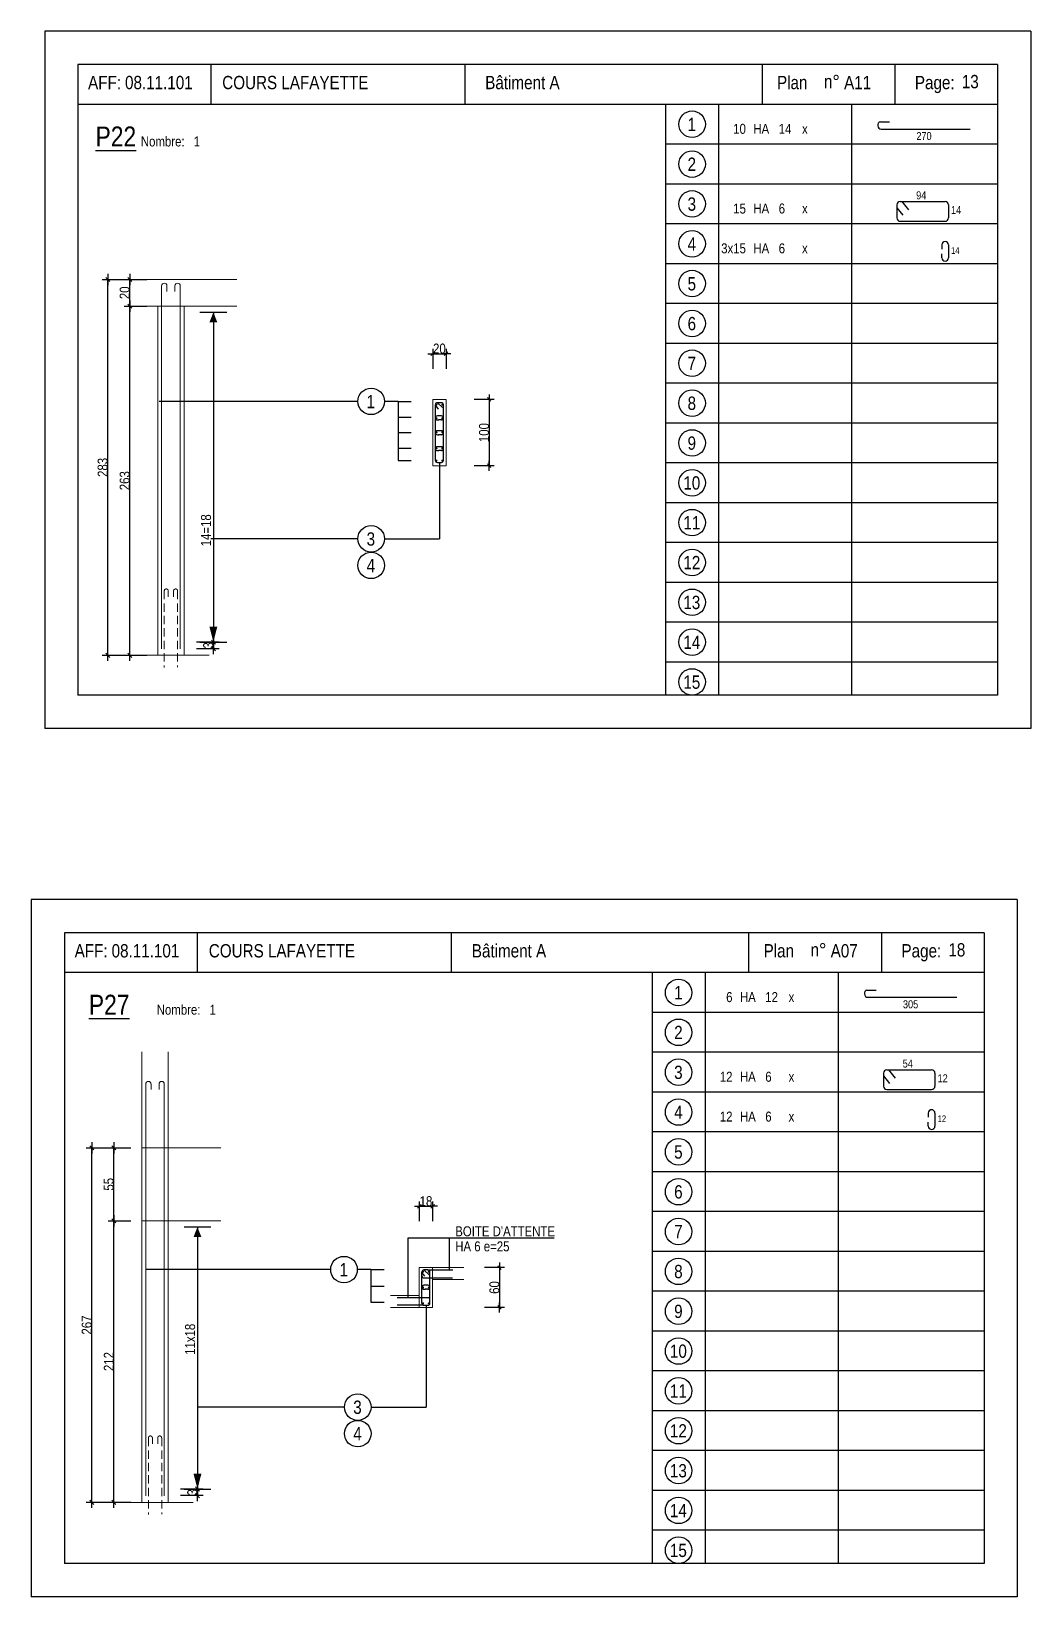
# Model space of a CAD drawing. Header units: metres. Extents: x -9927 to 45032, y -190416 to 12166.
# Drawn here: x 2854 to 4360, y -32840 to -30483 of the extents above; entities that cross this region are included whole.
import ezdxf
from ezdxf.enums import TextEntityAlignment as Align

# ---------------------------------------------------------------- set-up
doc = ezdxf.new("R2010")
doc.units = ezdxf.units.M
doc.header["$PDMODE"] = 65
doc.linetypes.add('CACHE2', pattern=[0.1875, 0.125, -0.0625])
for name, color, linetype in [('01_cote_gen', 4, 'Continuous'), ('01_fenetres', 171, 'Continuous'), ('01_linteaux', 3, 'Continuous'), ('01_sem', 42, 'Continuous'), ('01_texte', 230, 'Continuous'), ('AA_COTES', 2, 'Continuous')]:
    doc.layers.add(name, color=color, linetype=linetype)
doc.styles.add('STYLE2', font='ARIALN.TTF')
doc.dimstyles.new('JB25', dxfattribs={"dimscale": 0.1, "dimtxt": 150, "dimasz": 17, "dimexe": 0.1, "dimexo": 0.1, "dimgap": 0.09, "dimtad": 1, "dimdec": 1, "dimlfac": 0.5, "dimdsep": 46, "dimtxsty": 'STYLE2', "dimblk1": 'BOND_G', "dimblk2": 'BOND_D', "dimsah": 1, "dimcen": 1.5, "dimdle": 0.01, "dimse1": 1, "dimse2": 1, "dimclrd": 4, "dimclre": 2, "dimclrt": 5, "dimadec": 0, "dimazin": 0, "dimtfac": 2.333333, "dimtdec": 1, "dimtix": 1, "dimtmove": 2, "dimatfit": 3, "dimldrblk": 'BOND_G', "dimfxl": 1, "dimtolj": 1, "dimtzin": 0, "dimarcsym": 0})
doc.dimstyles.new('JB50', dxfattribs={"dimscale": 0.1, "dimtxt": 150, "dimasz": 15, "dimexe": 0.1, "dimexo": 0.1, "dimgap": 0.09, "dimtad": 1, "dimdec": 1, "dimdsep": 46, "dimtxsty": 'STYLE2', "dimblk1": 'BOND_G', "dimblk2": 'BOND_D', "dimsah": 1, "dimcen": 1.5, "dimdle": 0.01, "dimse1": 1, "dimse2": 1, "dimclrd": 4, "dimclre": 2, "dimclrt": 6, "dimazin": 2, "dimtfac": 2.333333, "dimtdec": 1, "dimtix": 1, "dimtmove": 2, "dimatfit": 3, "dimldrblk": 'BOND_G', "dimfxl": 1, "dimtolj": 1, "dimtzin": 0, "dimarcsym": 0})

# ---------------------------------------------------------------- blocks, each defined once
blk = doc.blocks.new('BOND_G')
at = {"layer": 'AA_COTES', "color": 0}
for p, q in [((0, -5), (0, 15)), ((5, 0), (-5, 0)), ((1.8, 1.8), (-1.8, -1.8))]:
    blk.add_line(p, q, dxfattribs=at)
blk = doc.blocks.new('BOND_D')
at = {"layer": 'AA_COTES', "color": 0}
for p, q in [((5, 0), (-5, 0)), ((-1.8, -1.8), (1.8, 1.8)), ((0, 5), (0, -15))]:
    blk.add_line(p, q, dxfattribs=at)
blk = doc.blocks.new('*D300')
at = {"layer": '01_cote_gen', "color": 4, "linetype": 'Continuous', "lineweight": -2, "transparency": 16777216}
blk.add_line((3544, -31038.6), (3544, -31135.6), dxfattribs=at)
at = {"layer": 'DEFPOINTS', "color": 0, "linetype": 'Continuous', "lineweight": 0, "transparency": 16777216}
for p in [(3479, -31037.1), (3479, -31137.1), (3544, -31137.1)]:
    blk.add_point(p, dxfattribs=at)
at = {"layer": '01_cote_gen', "color": 4, "linetype": 'Continuous', "lineweight": -2, "transparency": 16777216, "xscale": 1.5, "yscale": 1.5, "zscale": 1.5}
for name, p, rotation in [('BOND_G', (3544, -31037.1), 90), ('BOND_D', (3544, -31137.1), 270)]:
    blk.add_blockref(name, p, dxfattribs=dict(at, rotation=rotation))
at = {"layer": '01_cote_gen', "color": 6, "linetype": 'Continuous', "lineweight": 0, "transparency": 16777216, "insert": (3536.3, -31087.1), "char_height": 15, "attachment_point": 5, "rotation": 90, "style": 'STYLE2'}
blk.add_mtext('\\A1;100', dxfattribs=at)
blk = doc.blocks.new('*D301')
at = {"layer": '01_cote_gen', "color": 4, "linetype": 'Continuous', "lineweight": -2, "transparency": 16777216}
blk.add_line((3460.5, -30968.4), (3477.5, -30968.4), dxfattribs=at)
at = {"layer": 'DEFPOINTS', "color": 0, "linetype": 'Continuous', "lineweight": 0, "transparency": 16777216}
for p in [(3479, -30968.4), (3459, -31037.1), (3479, -31037.1)]:
    blk.add_point(p, dxfattribs=at)
at = {"layer": '01_cote_gen', "color": 4, "linetype": 'Continuous', "lineweight": -2, "transparency": 16777216, "xscale": 1.5, "yscale": 1.5, "zscale": 1.5, "rotation": 180}
blk.add_blockref('BOND_G', (3459, -30968.4), dxfattribs=at)
at = {"layer": '01_cote_gen', "color": 4, "linetype": 'Continuous', "lineweight": -2, "transparency": 16777216, "xscale": 1.5, "yscale": 1.5, "zscale": 1.5}
blk.add_blockref('BOND_D', (3479, -30968.4), dxfattribs=at)
at = {"layer": '01_cote_gen', "color": 6, "linetype": 'Continuous', "lineweight": 0, "transparency": 16777216, "insert": (3469, -30960.7), "char_height": 15, "attachment_point": 5, "style": 'STYLE2'}
blk.add_mtext('\\A1;20', dxfattribs=at)
blk = doc.blocks.new('*D302')
at = {"layer": '01_cote_gen', "color": 4, "linetype": 'Continuous', "lineweight": -2, "transparency": 16777216}
blk.add_line((2969.6, -31420.9), (2969.6, -30858.3), dxfattribs=at)
at = {"layer": 'DEFPOINTS', "color": 0, "linetype": 'Continuous', "lineweight": 0, "transparency": 16777216}
for p in [(2969.6, -30856.6), (3084.7, -30856.6), (3044.7, -31422.6)]:
    blk.add_point(p, dxfattribs=at)
at = {"layer": '01_cote_gen', "color": 4, "linetype": 'Continuous', "lineweight": -2, "transparency": 16777216, "xscale": 1.7, "yscale": 1.7, "zscale": 1.7}
for name, p, rotation in [('BOND_D', (2969.6, -30856.6), 90), ('BOND_G', (2969.6, -31422.6), 270)]:
    blk.add_blockref(name, p, dxfattribs=dict(at, rotation=rotation))
at = {"layer": '01_cote_gen', "color": 5, "linetype": 'Continuous', "lineweight": 0, "transparency": 16777216, "insert": (2961.9, -31139.6), "char_height": 15, "attachment_point": 5, "rotation": 90, "style": 'STYLE2'}
blk.add_mtext('\\A1;283', dxfattribs=at)
blk = doc.blocks.new('*D303')
at = {"layer": '01_cote_gen', "color": 4, "linetype": 'Continuous', "lineweight": -2, "transparency": 16777216}
blk.add_line((3002.8, -30894.9), (3002.8, -30858.3), dxfattribs=at)
at = {"layer": 'DEFPOINTS', "color": 0, "linetype": 'Continuous', "lineweight": 0, "transparency": 16777216}
for p in [(3002.8, -30856.6), (3131.4, -30856.6), (3140.5, -30896.6)]:
    blk.add_point(p, dxfattribs=at)
at = {"layer": '01_cote_gen', "color": 4, "linetype": 'Continuous', "lineweight": -2, "transparency": 16777216, "xscale": 1.7, "yscale": 1.7, "zscale": 1.7}
for name, p, rotation in [('BOND_D', (3002.8, -30856.6), 90), ('BOND_G', (3002.8, -30896.6), 270)]:
    blk.add_blockref(name, p, dxfattribs=dict(at, rotation=rotation))
at = {"layer": '01_cote_gen', "color": 5, "linetype": 'Continuous', "lineweight": 0, "transparency": 16777216, "insert": (2995.1, -30876.6), "char_height": 15, "attachment_point": 5, "rotation": 90, "style": 'STYLE2'}
blk.add_mtext('\\A1;20', dxfattribs=at)
blk = doc.blocks.new('*D304')
at = {"layer": '01_cote_gen', "color": 4, "linetype": 'Continuous', "lineweight": -2, "transparency": 16777216}
blk.add_line((3002.8, -31420.9), (3002.8, -30898.3), dxfattribs=at)
at = {"layer": 'DEFPOINTS', "color": 0, "linetype": 'Continuous', "lineweight": 0, "transparency": 16777216}
for p in [(3002.8, -30896.6), (3011.3, -30896.6), (3020.9, -31422.6)]:
    blk.add_point(p, dxfattribs=at)
at = {"layer": '01_cote_gen', "color": 4, "linetype": 'Continuous', "lineweight": -2, "transparency": 16777216, "xscale": 1.7, "yscale": 1.7, "zscale": 1.7}
for name, p, rotation in [('BOND_D', (3002.8, -30896.6), 90), ('BOND_G', (3002.8, -31422.6), 270)]:
    blk.add_blockref(name, p, dxfattribs=dict(at, rotation=rotation))
at = {"layer": '01_cote_gen', "color": 5, "linetype": 'Continuous', "lineweight": 0, "transparency": 16777216, "insert": (2995.1, -31159.6), "char_height": 15, "attachment_point": 5, "rotation": 90, "style": 'STYLE2'}
blk.add_mtext('\\A1;263', dxfattribs=at)
blk = doc.blocks.new('*D305')
at = {"layer": '01_cote_gen', "color": 4, "linetype": 'Continuous', "lineweight": -2, "transparency": 16777216}
blk.add_line((3128.6, -31404.3), (3128.6, -31410.9), dxfattribs=at)
at = {"layer": 'DEFPOINTS', "color": 0, "linetype": 'Continuous', "lineweight": 0, "transparency": 16777216}
for p in [(3121.8, -31402.6), (3078.7, -31412.6), (3128.6, -31412.6)]:
    blk.add_point(p, dxfattribs=at)
at = {"layer": '01_cote_gen', "color": 4, "linetype": 'Continuous', "lineweight": -2, "transparency": 16777216, "xscale": 1.7, "yscale": 1.7, "zscale": 1.7}
for name, p, rotation in [('BOND_G', (3128.6, -31402.6), 90), ('BOND_D', (3128.6, -31412.6), 270)]:
    blk.add_blockref(name, p, dxfattribs=dict(at, rotation=rotation))
at = {"layer": '01_cote_gen', "color": 5, "linetype": 'Continuous', "lineweight": 0, "transparency": 16777216, "insert": (3120.9, -31407.6), "char_height": 15, "attachment_point": 5, "rotation": 90, "style": 'STYLE2'}
blk.add_mtext('\\A1;3', dxfattribs=at)
blk = doc.blocks.new('*D334')
at = {"layer": '01_cote_gen', "color": 4, "linetype": 'Continuous', "lineweight": -2, "transparency": 16777216}
blk.add_line((2945.6, -32696.6), (2945.6, -32166), dxfattribs=at)
at = {"layer": 'DEFPOINTS', "color": 0, "linetype": 'Continuous', "lineweight": 0, "transparency": 16777216}
for p in [(2945.6, -32164.3), (3060.7, -32164.3), (3020.7, -32698.3)]:
    blk.add_point(p, dxfattribs=at)
at = {"layer": '01_cote_gen', "color": 4, "linetype": 'Continuous', "lineweight": -2, "transparency": 16777216, "xscale": 1.7, "yscale": 1.7, "zscale": 1.7}
for name, p, rotation in [('BOND_D', (2945.6, -32164.3), 90), ('BOND_G', (2945.6, -32698.3), 270)]:
    blk.add_blockref(name, p, dxfattribs=dict(at, rotation=rotation))
at = {"layer": '01_cote_gen', "color": 5, "linetype": 'Continuous', "lineweight": 0, "transparency": 16777216, "insert": (2937.9, -32431.3), "char_height": 15, "attachment_point": 5, "rotation": 90, "style": 'STYLE2'}
blk.add_mtext('\\A1;267', dxfattribs=at)
blk = doc.blocks.new('*D335')
at = {"layer": '01_cote_gen', "color": 4, "linetype": 'Continuous', "lineweight": -2, "transparency": 16777216}
blk.add_line((2978.8, -32272.6), (2978.8, -32166), dxfattribs=at)
at = {"layer": 'DEFPOINTS', "color": 0, "linetype": 'Continuous', "lineweight": 0, "transparency": 16777216}
for p in [(2978.8, -32164.3), (3107.5, -32164.3), (3116.5, -32274.3)]:
    blk.add_point(p, dxfattribs=at)
at = {"layer": '01_cote_gen', "color": 4, "linetype": 'Continuous', "lineweight": -2, "transparency": 16777216, "xscale": 1.7, "yscale": 1.7, "zscale": 1.7}
for name, p, rotation in [('BOND_D', (2978.8, -32164.3), 90), ('BOND_G', (2978.8, -32274.3), 270)]:
    blk.add_blockref(name, p, dxfattribs=dict(at, rotation=rotation))
at = {"layer": '01_cote_gen', "color": 5, "linetype": 'Continuous', "lineweight": 0, "transparency": 16777216, "insert": (2971.1, -32219.3), "char_height": 15, "attachment_point": 5, "rotation": 90, "style": 'STYLE2'}
blk.add_mtext('\\A1;55', dxfattribs=at)
blk = doc.blocks.new('*D336')
at = {"layer": '01_cote_gen', "color": 4, "linetype": 'Continuous', "lineweight": -2, "transparency": 16777216}
blk.add_line((2978.8, -32696.6), (2978.8, -32276), dxfattribs=at)
at = {"layer": 'DEFPOINTS', "color": 0, "linetype": 'Continuous', "lineweight": 0, "transparency": 16777216}
for p in [(2978.8, -32274.3), (2987.3, -32274.3), (2996.9, -32698.3)]:
    blk.add_point(p, dxfattribs=at)
at = {"layer": '01_cote_gen', "color": 4, "linetype": 'Continuous', "lineweight": -2, "transparency": 16777216, "xscale": 1.7, "yscale": 1.7, "zscale": 1.7}
for name, p, rotation in [('BOND_D', (2978.8, -32274.3), 90), ('BOND_G', (2978.8, -32698.3), 270)]:
    blk.add_blockref(name, p, dxfattribs=dict(at, rotation=rotation))
at = {"layer": '01_cote_gen', "color": 5, "linetype": 'Continuous', "lineweight": 0, "transparency": 16777216, "insert": (2971.2, -32486.3), "char_height": 15, "attachment_point": 5, "rotation": 90, "style": 'STYLE2'}
blk.add_mtext('\\A1;212', dxfattribs=at)
blk = doc.blocks.new('*D337')
at = {"layer": '01_cote_gen', "color": 4, "linetype": 'Continuous', "lineweight": -2, "transparency": 16777216}
blk.add_line((3104.6, -32680), (3104.6, -32686.6), dxfattribs=at)
at = {"layer": 'DEFPOINTS', "color": 0, "linetype": 'Continuous', "lineweight": 0, "transparency": 16777216}
for p in [(3054.7, -32688.3), (3097.8, -32678.3), (3104.6, -32688.3)]:
    blk.add_point(p, dxfattribs=at)
at = {"layer": '01_cote_gen', "color": 4, "linetype": 'Continuous', "lineweight": -2, "transparency": 16777216, "xscale": 1.7, "yscale": 1.7, "zscale": 1.7}
for name, p, rotation in [('BOND_G', (3104.6, -32678.3), 90), ('BOND_D', (3104.6, -32688.3), 270)]:
    blk.add_blockref(name, p, dxfattribs=dict(at, rotation=rotation))
at = {"layer": '01_cote_gen', "color": 5, "linetype": 'Continuous', "lineweight": 0, "transparency": 16777216, "insert": (3096.9, -32683.3), "char_height": 15, "attachment_point": 5, "rotation": 90, "style": 'STYLE2'}
blk.add_mtext('\\A1;3', dxfattribs=at)
blk = doc.blocks.new('*D338')
at = {"layer": '01_cote_gen', "color": 4, "linetype": 'Continuous', "lineweight": -2, "transparency": 16777216}
blk.add_line((3559.6, -32346.3), (3559.6, -32403.3), dxfattribs=at)
at = {"layer": 'DEFPOINTS', "color": 0, "linetype": 'Continuous', "lineweight": 0, "transparency": 16777216}
for p in [(3458.8, -32344.8), (3458.8, -32404.8), (3559.6, -32404.8)]:
    blk.add_point(p, dxfattribs=at)
at = {"layer": '01_cote_gen', "color": 4, "linetype": 'Continuous', "lineweight": -2, "transparency": 16777216, "xscale": 1.5, "yscale": 1.5, "zscale": 1.5}
for name, p, rotation in [('BOND_G', (3559.6, -32344.8), 90), ('BOND_D', (3559.6, -32404.8), 270)]:
    blk.add_blockref(name, p, dxfattribs=dict(at, rotation=rotation))
at = {"layer": '01_cote_gen', "color": 6, "linetype": 'Continuous', "lineweight": 0, "transparency": 16777216, "insert": (3552, -32374.8), "char_height": 15, "attachment_point": 5, "rotation": 90, "style": 'STYLE2'}
blk.add_mtext('\\A1;60', dxfattribs=at)
blk = doc.blocks.new('*D339')
at = {"layer": '01_cote_gen', "color": 4, "linetype": 'Continuous', "lineweight": -2, "transparency": 16777216}
blk.add_line((3440.3, -32252.5), (3457.3, -32252.5), dxfattribs=at)
at = {"layer": 'DEFPOINTS', "color": 0, "linetype": 'Continuous', "lineweight": 0, "transparency": 16777216}
for p in [(3458.8, -32252.5), (3438.8, -32306.4), (3458.8, -32306.4)]:
    blk.add_point(p, dxfattribs=at)
at = {"layer": '01_cote_gen', "color": 4, "linetype": 'Continuous', "lineweight": -2, "transparency": 16777216, "xscale": 1.5, "yscale": 1.5, "zscale": 1.5, "rotation": 180}
blk.add_blockref('BOND_G', (3438.8, -32252.5), dxfattribs=at)
at = {"layer": '01_cote_gen', "color": 4, "linetype": 'Continuous', "lineweight": -2, "transparency": 16777216, "xscale": 1.5, "yscale": 1.5, "zscale": 1.5}
blk.add_blockref('BOND_D', (3458.8, -32252.5), dxfattribs=at)
at = {"layer": '01_cote_gen', "color": 6, "linetype": 'Continuous', "lineweight": 0, "transparency": 16777216, "insert": (3448.8, -32244.9), "char_height": 15, "attachment_point": 5, "style": 'STYLE2'}
blk.add_mtext('\\A1;18', dxfattribs=at)

msp = doc.modelspace()

# ---------------------------------------------------------------- linework, layer by layer
at = {"layer": '01_cote_gen', "color": 2, "linetype": 'CACHE2', "lineweight": 0, "ltscale": 100}
for p, q in [((3054.71, -31325.62), (3054.71, -31441.19)), ((3060.71, -31325.62), (3060.71, -31334.6)), ((3068.71, -31325.62), (3068.71, -31334.6)), ((3074.71, -31325.62), (3074.71, -31440.34)), ((3030.73, -32601.35), (3030.73, -32716.91)), ((3036.73, -32601.35), (3036.73, -32610.32)), ((3044.73, -32601.35), (3044.73, -32610.32)), ((3050.73, -32601.35), (3050.73, -32716.06))]:
    msp.add_line(p, q, dxfattribs=at)
for centre in [(3057.71, -31325.62), (3071.71, -31325.62), (3033.73, -32601.35), (3047.73, -32601.35)]:
    msp.add_arc(centre, 3, 0, 180, dxfattribs=at)
at = {"layer": '01_fenetres', "ltscale": 30}
for p, q in [((4309.6, -30532.74), (2924.6, -30532.74)), ((2924.6, -30532.74), (2924.6, -31482.74)), ((2924.6, -30532.74), (2924.6, -31482.74)), ((2924.6, -30532.74), (2924.6, -31482.74)), ((3124.6, -30532.74), (3124.6, -30592.74)), ((3507.1, -30532.74), (3507.1, -30592.74)), ((3955.47, -30592.74), (3955.47, -30532.74)), ((4155.47, -30592.74), (4155.47, -30532.74)), ((4309.6, -30532.74), (4309.6, -31482.74)), ((4309.6, -30592.74), (2924.6, -30592.74)), ((4309.6, -31482.74), (2924.6, -31482.74)), ((4289.38, -31840.46), (2904.38, -31840.46)), ((2904.38, -31840.46), (2904.38, -32790.46)), ((2904.38, -31840.46), (2904.38, -32790.46)), ((2904.38, -31840.46), (2904.38, -32790.46)), ((3104.38, -31840.46), (3104.38, -31900.46)), ((3486.88, -31840.46), (3486.88, -31900.46)), ((3935.25, -31900.46), (3935.25, -31840.46)), ((4135.25, -31900.46), (4135.25, -31840.46)), ((4289.38, -31840.46), (4289.38, -32790.46)), ((4289.38, -31900.46), (2904.38, -31900.46)), ((4289.38, -32790.46), (2904.38, -32790.46))]:
    msp.add_line(p, q, dxfattribs=at)
at = {"layer": '01_linteaux', "linetype": 'Continuous'}
for p, q in [((4133.14, -30618.99), (4146.88, -30618.99)), ((4134.37, -30629.98), (4268.68, -30629.98)), ((4158.05, -30744.27), (4158.05, -30763.88)), ((4163.05, -30739.27), (4230.63, -30739.27)), ((4165.74, -30739.27), (4175.72, -30751.58)), ((4235.63, -30744.27), (4235.63, -30763.88)), ((4158.05, -30748.41), (4167.24, -30759.74)), ((4163.05, -30768.88), (4230.63, -30768.88)), ((4225.63, -30804.27), (4225.63, -30810.64)), ((4235.63, -30804.27), (4235.63, -30823.88)), ((4225.63, -30823.88), (4225.63, -30818.03)), ((4112.93, -31926.72), (4126.67, -31926.72)), ((4114.16, -31937.7), (4248.47, -31937.7)), ((4137.83, -32051.99), (4137.83, -32071.6)), ((4137.83, -32056.13), (4147.02, -32067.46)), ((4142.83, -32046.99), (4210.42, -32046.99)), ((4145.52, -32046.99), (4155.5, -32059.3)), ((4215.42, -32051.99), (4215.42, -32071.6)), ((4142.83, -32076.6), (4210.42, -32076.6)), ((4205.42, -32111.99), (4205.42, -32118.36)), ((4215.42, -32111.99), (4215.42, -32131.6)), ((4205.42, -32131.6), (4205.42, -32125.76))]:
    msp.add_line(p, q, dxfattribs=at)
for centre, start, end in [((4134.25, -30623.87), 102.77382, 192.77382), ((4134.37, -30624.98), 180, 270), ((4163.05, -30744.27), 90, 180), ((4230.63, -30744.27), 0, 90), ((4163.05, -30763.88), 180, 270), ((4230.63, -30763.88), 270, 0), ((4230.63, -30804.27), 90, 180), ((4230.63, -30804.27), 0, 90), ((4230.63, -30823.88), 180, 270), ((4230.63, -30823.88), 270, 0), ((4114.03, -31931.59), 102.77382, 192.77382), ((4114.16, -31932.7), 180, 270), ((4142.83, -32051.99), 90, 180), ((4210.42, -32051.99), 0, 90), ((4142.83, -32071.6), 180, 270), ((4210.42, -32071.6), 270, 0), ((4210.42, -32111.99), 90, 180), ((4210.42, -32111.99), 0, 90), ((4210.42, -32131.6), 180, 270), ((4210.42, -32131.6), 270, 0)]:
    msp.add_arc(centre, 5, start, end, dxfattribs=at)
at = {"layer": '01_sem', "color": 2, "lineweight": 0, "ltscale": 7}
for p, q in [((3044.71, -30856.62), (3028.27, -30856.62)), ((3163.89, -30856.62), (3044.71, -30856.62)), ((3050.71, -30866.16), (3050.71, -31412.62)), ((3058.71, -30866.16), (3058.71, -30874.56)), ((3070.71, -30866.16), (3070.71, -30874.56)), ((3078.71, -30866.16), (3078.71, -31412.62)), ((3044.71, -30896.62), (3028.27, -30896.62)), ((3044.71, -30896.62), (3044.71, -31422.62)), ((3163.89, -30896.62), (3044.71, -30896.62)), ((3084.71, -30896.62), (3084.71, -31422.62)), ((3459.01, -31137.1), (3459.01, -31037.1)), ((3479.01, -31037.1), (3459.01, -31037.1)), ((3459.01, -31137.1), (3459.01, -31037.1)), ((3479.01, -31037.1), (3459.01, -31037.1)), ((3479.01, -31137.1), (3479.01, -31037.1)), ((3459.01, -31137.1), (3479.01, -31137.1)), ((3459.01, -31137.1), (3479.01, -31137.1)), ((3122.26, -31422.62), (3008.53, -31422.62)), ((3020.73, -32019.7), (3020.73, -32698.35)), ((3060.73, -32019.7), (3060.73, -32698.35)), ((3026.73, -32068.35), (3026.73, -32688.35)), ((3034.73, -32068.35), (3034.73, -32076.75)), ((3046.73, -32068.35), (3046.73, -32076.75)), ((3054.73, -32068.35), (3054.73, -32688.35)), ((3139.9, -32164.35), (3020.73, -32164.35)), ((3139.9, -32274.35), (3020.73, -32274.35)), ((3438.79, -32404.82), (3438.79, -32344.82)), ((3458.79, -32344.82), (3438.79, -32344.82)), ((3438.79, -32404.82), (3438.79, -32344.82)), ((3458.79, -32344.82), (3438.79, -32344.82)), ((3458.79, -32404.82), (3458.79, -32344.82)), ((3458.79, -32344.82), (3505.87, -32344.82)), ((3458.79, -32362.82), (3505.87, -32362.82)), ((3438.79, -32386.82), (3395.49, -32386.82)), ((3438.79, -32404.82), (3395.49, -32404.82)), ((3438.79, -32404.82), (3458.79, -32404.82)), ((3438.79, -32404.82), (3458.79, -32404.82)), ((3098.28, -32698.35), (2984.55, -32698.35))]:
    msp.add_line(p, q, dxfattribs=at)
for centre in [(3054.71, -30866.16), (3074.71, -30866.16), (3030.73, -32068.35), (3050.73, -32068.35)]:
    msp.add_arc(centre, 4, 0, 180, dxfattribs=at)
at = {"layer": '01_texte', "ltscale": 30}
for p, q in [((2874.6, -30482.74), (2874.6, -31532.74)), ((4359.6, -30482.74), (2874.6, -30482.74)), ((4359.6, -30482.74), (4359.6, -31532.74)), ((3809.6, -30592.74), (3809.6, -31482.74)), ((3889.6, -30592.74), (3889.6, -31482.74)), ((4089.6, -30592.74), (4089.6, -31482.74)), ((4309.6, -30652.74), (3809.6, -30652.74)), ((4309.6, -30712.74), (3809.6, -30712.74)), ((4309.6, -30772.74), (3809.6, -30772.74)), ((4309.6, -30832.74), (3809.6, -30832.74)), ((3108.44, -30905.91), (3148.76, -30905.91)), ((3128.6, -30905.91), (3128.6, -31409.5)), ((4309.6, -30892.74), (3809.6, -30892.74)), ((4309.6, -30952.74), (3809.6, -30952.74)), ((4309.6, -31012.74), (3809.6, -31012.74)), ((3463.01, -31129.1), (3463.01, -31045.1)), ((3463.01, -31046.38), (3467.01, -31051.74)), ((3472.01, -31042.1), (3466.01, -31042.1)), ((3466.01, -31042.1), (3473.61, -31049.51)), ((3475.01, -31129.1), (3475.01, -31045.1)), ((3472.01, -31062.12), (3466.01, -31062.12)), ((3466.01, -31068.12), (3468.1, -31068.12)), ((3472.01, -31068.12), (3467.91, -31068.12)), ((4309.6, -31072.74), (3809.6, -31072.74)), ((3472.01, -31084.28), (3466.01, -31084.28)), ((3466.01, -31090.28), (3468.1, -31090.28)), ((3472.01, -31090.28), (3467.91, -31090.28)), ((3472.01, -31108.34), (3466.01, -31108.34)), ((3466.01, -31114.34), (3468.1, -31114.34)), ((3472.01, -31114.34), (3467.91, -31114.34)), ((3466.01, -31132.1), (3472.01, -31132.1)), ((4309.6, -31132.74), (3809.6, -31132.74)), ((4309.6, -31192.74), (3809.6, -31192.74)), ((4309.6, -31252.74), (3809.6, -31252.74)), ((4309.6, -31312.74), (3809.6, -31312.74)), ((4309.6, -31372.74), (3809.6, -31372.74)), ((3108.44, -31402.62), (3148.76, -31402.62)), ((4309.6, -31432.74), (3809.6, -31432.74)), ((4359.6, -31532.74), (2874.6, -31532.74)), ((2854.38, -31790.46), (2854.38, -32840.46)), ((4339.38, -31790.46), (2854.38, -31790.46)), ((4339.38, -31790.46), (4339.38, -32840.46)), ((3789.38, -31900.46), (3789.38, -32790.46)), ((3869.38, -31900.46), (3869.38, -32790.46)), ((4069.38, -31900.46), (4069.38, -32790.46)), ((4289.38, -31960.46), (3789.38, -31960.46)), ((4289.38, -32020.46), (3789.38, -32020.46)), ((4289.38, -32080.46), (3789.38, -32080.46)), ((4289.38, -32140.46), (3789.38, -32140.46)), ((4289.38, -32200.46), (3789.38, -32200.46)), ((4289.38, -32260.46), (3789.38, -32260.46)), ((3084.46, -32283.63), (3124.77, -32283.63)), ((3104.62, -32283.63), (3104.62, -32685.22)), ((4289.38, -32320.46), (3789.38, -32320.46)), ((3442.79, -32398.48), (3442.79, -32351.21)), ((3442.79, -32352.48), (3446.79, -32357.85)), ((3451.79, -32348.21), (3445.79, -32348.21)), ((3445.79, -32348.21), (3453.39, -32355.62)), ((3445.79, -32360.43), (3489.01, -32360.43)), ((3451.79, -32371.4), (3445.79, -32371.4)), ((3450.97, -32348.21), (3489.07, -32348.21)), ((3454.79, -32398.48), (3454.79, -32351.21)), ((3451.79, -32390.22), (3405.58, -32390.22)), ((3445.79, -32377.4), (3447.88, -32377.4)), ((3451.79, -32377.4), (3447.7, -32377.4)), ((4289.38, -32380.46), (3789.38, -32380.46)), ((3444.94, -32401.35), (3405.58, -32401.35)), ((3445.79, -32401.48), (3451.79, -32401.48)), ((4289.38, -32440.46), (3789.38, -32440.46)), ((4289.38, -32500.46), (3789.38, -32500.46)), ((4289.38, -32560.46), (3789.38, -32560.46)), ((4289.38, -32620.46), (3789.38, -32620.46)), ((3084.46, -32678.35), (3124.77, -32678.35)), ((4289.38, -32680.46), (3789.38, -32680.46)), ((4289.38, -32740.46), (3789.38, -32740.46)), ((4339.38, -32840.46), (2854.38, -32840.46))]:
    msp.add_line(p, q, dxfattribs=at)
at = {"layer": '01_texte'}
for p, q in [((3346.22, -31040.13), (3046.94, -31040.13)), ((3406.69, -31040.13), (3386.22, -31040.13)), ((3406.69, -31040.13), (3406.69, -31129.15)), ((3406.69, -31040.13), (3426.71, -31040.13)), ((3406.69, -31063.72), (3426.71, -31063.72)), ((3406.69, -31087.02), (3426.71, -31087.02)), ((3406.69, -31110.83), (3426.71, -31110.83)), ((3406.69, -31129.15), (3426.71, -31129.15)), ((3469.12, -31132.1), (3469.12, -31247.15)), ((3346.22, -31247.15), (3124.83, -31247.15)), ((3386.22, -31247.15), (3469.12, -31247.15)), ((3421.79, -32390.22), (3421.79, -32299.8)), ((3421.79, -32299.8), (3641.85, -32299.8)), ((3484.06, -32348.21), (3484.06, -32299.8)), ((3305.33, -32347.85), (3026.73, -32347.85)), ((3365.8, -32347.85), (3345.33, -32347.85)), ((3365.8, -32347.85), (3365.8, -32396.87)), ((3365.8, -32347.85), (3385.81, -32347.85)), ((3365.8, -32373), (3385.81, -32373)), ((3365.8, -32396.87), (3385.81, -32396.87)), ((3448.91, -32401.48), (3448.91, -32554.87)), ((3326.01, -32554.87), (3104.62, -32554.87)), ((3366.01, -32554.87), (3448.91, -32554.87))]:
    msp.add_line(p, q, dxfattribs=at)
at = {"layer": '01_texte', "ltscale": 30, "const_width": 1.5, "flags": 128}
for points in [[(3465.47, -31044.95, -1), (3463.97, -31044.95, -1)], [(3472.54, -31044.95, 1), (3474.04, -31044.95, 1)], [(3465.47, -31065.47, 1), (3463.97, -31065.47, 1)], [(3472.54, -31065.47, -1), (3474.04, -31065.47, -1)], [(3465.47, -31086.87, 1), (3463.97, -31086.87, 1)], [(3472.54, -31086.87, -1), (3474.04, -31086.87, -1)], [(3465.47, -31110.94, 1), (3463.97, -31110.94, 1)], [(3472.54, -31110.94, -1), (3474.04, -31110.94, -1)], [(3465.47, -31129.25, 1), (3463.97, -31129.25, 1)], [(3472.54, -31129.25, -1), (3474.04, -31129.25, -1)], [(3445.26, -32351.06, -1), (3443.76, -32351.06, -1)], [(3452.32, -32351.06, 1), (3453.82, -32351.06, 1)], [(3445.26, -32374.75, 1), (3443.76, -32374.75, 1)], [(3452.32, -32374.75, -1), (3453.82, -32374.75, -1)], [(3445.26, -32398.62, 1), (3443.76, -32398.62, 1)], [(3452.32, -32398.62, -1), (3453.82, -32398.62, -1)]]:
    msp.add_lwpolyline(points, format="xyb", close=True, dxfattribs=at)
at = {"layer": '01_texte'}
for centre in [(3849.6, -30622.74), (3849.6, -30682.74), (3849.6, -30742.74), (3849.6, -30802.74), (3849.6, -30862.74), (3849.6, -30922.74), (3849.6, -30982.74), (3366.22, -31040.13), (3849.6, -31042.74), (3849.6, -31102.74), (3849.6, -31162.74), (3849.6, -31222.74), (3366.22, -31247.15), (3849.6, -31282.74), (3366.22, -31287.15), (3849.6, -31342.74), (3849.6, -31402.74), (3849.6, -31462.74), (3829.38, -31930.46), (3829.38, -31990.46), (3829.38, -32050.46), (3829.38, -32110.46), (3829.38, -32170.46), (3829.38, -32230.46), (3829.38, -32290.46), (3325.33, -32347.85), (3829.38, -32350.46), (3829.38, -32410.46), (3829.38, -32470.46), (3829.38, -32530.46), (3346.01, -32554.87), (3346.01, -32594.87), (3829.38, -32590.46), (3829.38, -32650.46), (3829.38, -32710.46), (3829.38, -32770.46)]:
    msp.add_circle(centre, 20, dxfattribs=at)
at = {"layer": '01_texte', "ltscale": 30}
for centre, start, end in [((3466.01, -31045.1), 90.00091, 180), ((3472.01, -31045.1), 0, 90.00091), ((3466.01, -31065.12), 90.00091, 180), ((3466.01, -31065.12), 180, 269.99909), ((3472.01, -31065.12), 0, 90.00091), ((3472.01, -31065.12), 269.99909, 360), ((3466.01, -31087.28), 90.00091, 180), ((3466.01, -31087.28), 180, 269.99909), ((3472.01, -31087.28), 0, 90.00091), ((3472.01, -31087.28), 269.99909, 360), ((3466.01, -31111.34), 90.00091, 180), ((3466.01, -31111.34), 180, 269.99909), ((3472.01, -31111.34), 0, 90.00091), ((3472.01, -31111.34), 269.99909, 360), ((3466.01, -31129.1), 180, 270), ((3472.01, -31129.1), 270, 0), ((3445.79, -32351.21), 90.00091, 180), ((3445.79, -32357.43), 180, 269.99909), ((3445.79, -32374.4), 90.00091, 180), ((3451.79, -32351.21), 0, 90.00091), ((3451.79, -32374.4), 0, 90.00091), ((3445.79, -32374.4), 180, 269.99909), ((3451.79, -32374.4), 269.99909, 360), ((3451.79, -32393.22), 0, 90), ((3445.79, -32398.48), 180, 270), ((3451.79, -32398.48), 270, 0)]:
    msp.add_arc(centre, 3, start, end, dxfattribs=at)
for points in [[(3128.6, -30905.91), (3122.7, -30920.98), (3128.6, -30920.98)], [(3128.6, -30905.91), (3134.5, -30920.98), (3128.6, -30920.98)], [(3128.6, -31402.62), (3122.7, -31379.55), (3128.6, -31379.55)], [(3128.6, -31402.62), (3134.5, -31379.55), (3128.6, -31379.55)], [(3104.62, -32283.63), (3098.72, -32298.7), (3104.62, -32298.7)], [(3104.62, -32283.63), (3110.52, -32298.7), (3104.62, -32298.7)], [(3104.62, -32678.35), (3098.72, -32655.28), (3104.62, -32655.28)], [(3104.62, -32678.35), (3110.52, -32655.28), (3104.62, -32655.28)]]:
    msp.add_solid(points, dxfattribs=at)

# ---------------------------------------------------------------- texts
at = {"layer": '01_texte', "style": 'STYLE2'}
for s, height, p in [('AFF:', 20, (2939.9, -30569.89)), ('08.11.101', 20, (2995.56, -30569.89)), ('COURS LAFAYETTE', 20, (3141.94, -30569.89)), ('Bâtiment A', 20, (3538.04, -30569.89)), ('Plan', 20, (3977.51, -30569.89)), ('n%%D', 20, (4048.2, -30568.45)), ('A11', 20, (4078.54, -30569.89)), ('Page:', 20, (4185.18, -30569.89)), ('13', 20, (4255.87, -30568.45)), ('%%UP22', 30, (2951.18, -30656.13)), ('HA', 15, (3941.89, -30637.14)), ('14', 15, (3980.06, -30637.14)), ('Nombre:', 15, (3019.36, -30656.13)), ('1', 15, (3098.98, -30656.13)), ('270', 12, (4187.43, -30646.48)), ('HA', 15, (3941.89, -30757.14)), ('6', 15, (3980.06, -30757.14)), ('94', 12, (4187.11, -30735.72)), ('14', 12, (4239.62, -30757.93)), ('HA', 15, (3941.89, -30817.14)), ('6', 15, (3980.06, -30817.14)), ('14', 10, (4239.62, -30817.93)), ('AFF:', 20, (2919.68, -31877.61)), ('08.11.101', 20, (2975.34, -31877.61)), ('COURS LAFAYETTE', 20, (3121.73, -31877.61)), ('Bâtiment A', 20, (3517.83, -31877.61)), ('Plan', 20, (3957.3, -31877.61)), ('n%%D', 20, (4027.98, -31876.17)), ('A07', 20, (4058.33, -31877.61)), ('Page:', 20, (4164.97, -31877.61)), ('18', 20, (4235.65, -31876.17)), ('%%UP27', 30, (2941.09, -31963.85)), ('HA', 15, (3921.68, -31944.86)), ('12', 15, (3959.84, -31944.86)), ('305', 12, (4167.22, -31954.2)), ('Nombre:', 15, (3043.27, -31963.85)), ('1', 15, (3122.89, -31963.85)), ('54', 12, (4166.89, -32043.44)), ('HA', 15, (3921.68, -32064.86)), ('6', 15, (3959.84, -32064.86)), ('12', 12, (4219.4, -32065.65)), ('HA', 15, (3921.68, -32124.86)), ('6', 15, (3959.84, -32124.86)), ('12', 10, (4219.4, -32125.65)), ("BOITE D'ATTENTE", 15, (3492.88, -32297.61)), ('HA 6 e=25', 15, (3492.88, -32320.31))]:
    msp.add_text(s, height=height, dxfattribs=at).set_placement(p)
for s, p in [('1', (3849.2, -30622.97)), ('2', (3849.2, -30682.97)), ('3', (3849.2, -30742.97)), ('4', (3849.2, -30802.97)), ('5', (3849.2, -30862.97)), ('6', (3849.2, -30922.97)), ('7', (3849.2, -30982.97)), ('1', (3365.82, -31040.36)), ('8', (3849.2, -31042.97)), ('9', (3849.2, -31102.97)), ('10', (3849.2, -31162.97)), ('11', (3849.2, -31222.97)), ('3', (3365.82, -31247.38)), ('4', (3365.82, -31287.38)), ('12', (3849.2, -31282.97)), ('13', (3849.2, -31342.97)), ('14', (3849.2, -31402.97)), ('15', (3849.2, -31462.97)), ('1', (3828.98, -31930.69)), ('2', (3828.98, -31990.69)), ('3', (3828.98, -32050.69)), ('4', (3828.98, -32110.69)), ('5', (3828.98, -32170.69)), ('6', (3828.98, -32230.69)), ('7', (3828.98, -32290.69)), ('1', (3324.93, -32348.08)), ('8', (3828.98, -32350.69)), ('9', (3828.98, -32410.69)), ('10', (3828.98, -32470.69)), ('11', (3828.98, -32530.69)), ('3', (3345.6, -32555.1)), ('12', (3828.98, -32590.69)), ('4', (3345.6, -32595.1)), ('13', (3828.98, -32650.69)), ('14', (3828.98, -32710.69)), ('15', (3828.98, -32770.69))]:
    msp.add_text(s, height=20, dxfattribs=at).set_placement(p, align=Align.MIDDLE_CENTER)
for s, p in [('10', (3930.69, -30637.14)), ('15', (3930.69, -30757.14)), ('3x15', (3930.69, -30817.14)), ('6', (3910.47, -31944.86)), ('12', (3910.47, -32064.86)), ('12', (3910.47, -32124.86))]:
    msp.add_text(s, height=15, dxfattribs=at).set_placement(p, align=Align.RIGHT)
for p in [(4019.47, -30637.14), (4019.47, -30757.14), (4019.47, -30817.14), (3999.26, -31944.86), (3999.26, -32064.86), (3999.26, -32124.86)]:
    msp.add_text('x', height=15, dxfattribs=at).set_placement(p, align=Align.CENTER)
for s, p in [('14=18', (3124.99, -31258.49)), ('11x18', (3101.01, -32476.21))]:
    msp.add_text(s, height=15, rotation=90, dxfattribs=at).set_placement(p)

# ---------------------------------------------------------------- dimensions: what is measured, and where the dimension line sits
at = {"layer": '01_cote_gen', "linetype": 'Continuous', "lineweight": 0}
for base, p1, p2, dimstyle, picture, middle in [((2969.59, -30856.62), (3044.71, -31422.62), (3084.71, -30856.62), 'JB25', '*D302', (2961.92, -31139.62)), ((3002.77, -30856.62), (3140.5, -30896.62), (3131.43, -30856.62), 'JB25', '*D303', (2995.1, -30876.62)), ((3002.77, -30896.62), (3020.89, -31422.62), (3011.27, -30896.62), 'JB25', '*D304', (2995.1, -31159.62)), ((3544.01, -31137.1), (3479.01, -31037.1), (3479.01, -31137.1), 'JB50', '*D300', (3536.34, -31087.1)), ((2945.61, -32164.35), (3020.73, -32698.35), (3060.73, -32164.35), 'JB25', '*D334', (2937.94, -32431.35)), ((2978.79, -32164.35), (3116.51, -32274.35), (3107.45, -32164.35), 'JB25', '*D335', (2971.15, -32219.35)), ((2978.79, -32274.35), (2996.91, -32698.35), (2987.29, -32274.35), 'JB25', '*D336', (2971.25, -32486.35)), ((3559.63, -32404.82), (3458.79, -32344.82), (3458.79, -32404.82), 'JB50', '*D338', (3551.96, -32374.82))]:
    dim = msp.add_linear_dim(base=base, p1=p1, p2=p2, angle=90, dimstyle=dimstyle, dxfattribs=at)
    dim.commit()
    dim.dimension.update_dxf_attribs({"geometry": picture, "text_midpoint": middle})
dim = msp.add_linear_dim(base=(3479.01, -30968.38), p1=(3459.01, -31037.1), p2=(3479.01, -31037.1), dimstyle='JB50', dxfattribs=at)
dim.commit()
dim.dimension.update_dxf_attribs({"geometry": '*D301', "text_midpoint": (3469.01, -30960.71)})
for base, p1, p2, picture, middle in [((3128.6, -31412.62), (3121.77, -31402.62), (3078.71, -31412.62), '*D305', (3120.93, -31407.62)), ((3104.62, -32688.35), (3097.79, -32678.35), (3054.73, -32688.35), '*D337', (3096.95, -32683.35))]:
    dim = msp.add_linear_dim(base=base, p1=p1, p2=p2, angle=90, text='3', dimstyle='JB25', dxfattribs=at)
    dim.commit()
    dim.dimension.update_dxf_attribs({"geometry": picture, "text_midpoint": middle})
dim = msp.add_linear_dim(base=(3458.79, -32252.52), p1=(3438.79, -32306.4), p2=(3458.79, -32306.4), text='18', dimstyle='JB50', dxfattribs=at)
dim.commit()
dim.dimension.update_dxf_attribs({"geometry": '*D339', "text_midpoint": (3448.79, -32244.85)})

doc.saveas('drawing.dxf')
